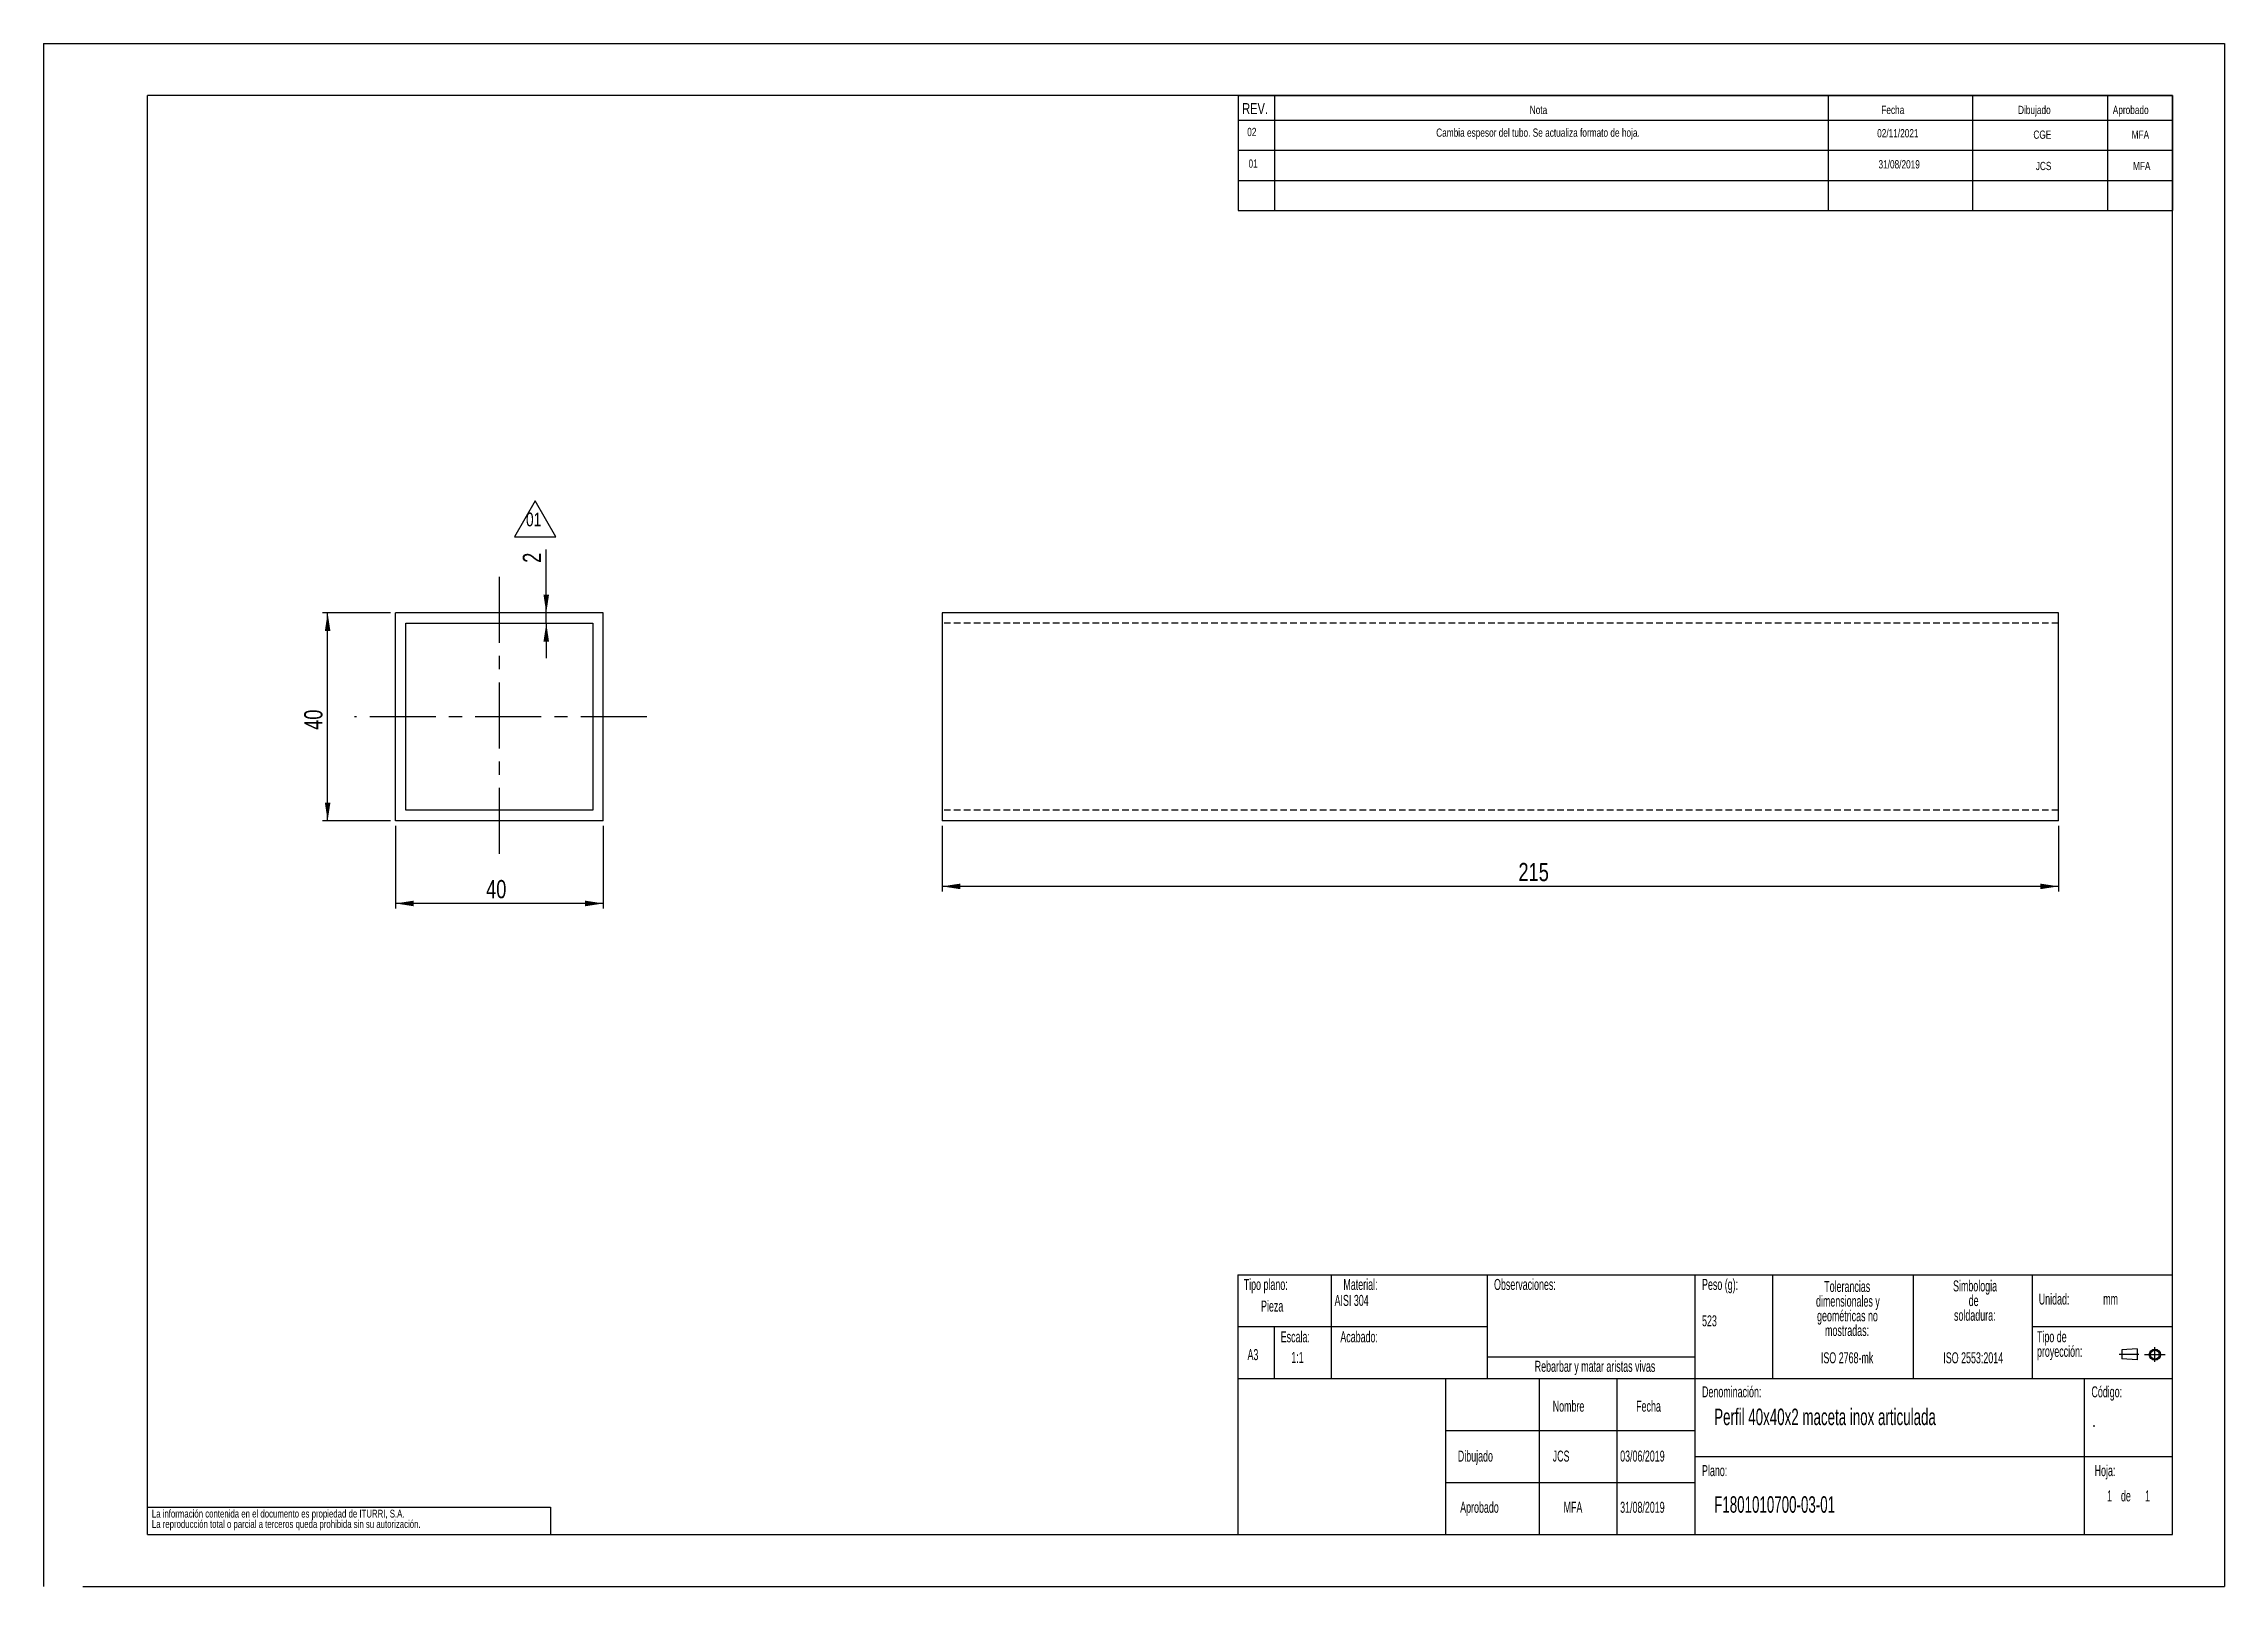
# Model space of a CAD drawing. Extents: x 0 to 2826, y 0 to 813.
# Drawn here: x 0 to 420, y 0 to 297 of the extents above.
import ezdxf

# ---------------------------------------------------------------- set-up
doc = ezdxf.new("R2010")
doc.units = 0
doc.linetypes.add('CENTERX2', pattern=[20.32, 12.7, -2.54, 2.54, -2.54])
doc.linetypes.add('HIDDEN', pattern=[1.905, 1.27, -0.635])
doc.layers.get('0').update_dxf_attribs({"linetype": 'CONTINUOUS'})
doc.layers.add('FORMATO', color=7, linetype='CONTINUOUS')
doc.layers.add('SLD-0', color=179, linetype='CONTINUOUS')
doc.styles.add('SLDTEXTSTYLE0', font='TXT', dxfattribs={"width": 0.75})
doc.styles.add('SLDTEXTSTYLE1', font='TXT', dxfattribs={"width": 0.605})
doc.dimstyles.new('SLDDIMSTYLE0', dxfattribs={"dimtxt": 3.5, "dimasz": 3.5, "dimexe": 0, "dimexo": 0.0625, "dimgap": 0.875, "dimtad": 1, "dimdec": 1, "dimrnd": 1e-09, "dimzin": 12, "dimtxsty": 'SLDTEXTSTYLE0', "dimsah": 1, "dimcen": 0.09, "dimazin": 3, "dimtfac": 1, "dimtdec": 1, "dimtofl": 0, "dimtmove": 0, "dimatfit": 3, "dimtolj": 1, "dimtzin": 12})
doc.dimstyles.new('SLDDIMSTYLE1', dxfattribs={"dimtxt": 3.5, "dimasz": 3.5, "dimexe": 0, "dimexo": 0.0625, "dimgap": 0.875, "dimtad": 1, "dimdec": 1, "dimrnd": 1e-09, "dimzin": 12, "dimtxsty": 'SLDTEXTSTYLE0', "dimsah": 1, "dimcen": 0.09, "dimazin": 3, "dimtfac": 1, "dimtdec": 1, "dimtmove": 0, "dimatfit": 3, "dimtolj": 1, "dimtzin": 12})

# ---------------------------------------------------------------- blocks, each defined once
blk = doc.blocks.new('BLOQUE3')
at = {"color": 7, "linetype": 'CENTERX2'}
for p, q in [((397.92, 130.06), (394.8, 130.06)), ((398.88, 130.02), (402.16, 130.02)), ((400.52, 128.85), (400.52, 131.19))]:
    blk.add_line(p, q, dxfattribs=at)
at = {"color": 7, "linetype": 'CONTINUOUS'}
for p, q in [((397.68, 130.95), (395.23, 130.77)), ((395.23, 130.77), (395.23, 129.34)), ((397.68, 130.95), (397.68, 129.16)), ((397.68, 129.16), (395.23, 129.34))]:
    blk.add_line(p, q, dxfattribs=at)
for radius in [0.892, 0.713]:
    blk.add_circle((400.52, 130.02), radius, dxfattribs=at)
blk = doc.blocks.new('SW_NOTE_0_1')
at = {"layer": 'SLD-0', "color": 0, "attachment_point": 2, "style": 'SLDTEXTSTYLE1'}
for s, insert, char_height in [('dimensionales y', (7.54, -0.09), 2.1167), ('Tolerancias', (7.41, 2.73), 2.1167), ('geométricas no', (7.46, -2.92), 2.1167), ('mostradas:', (7.38, -5.74), 2.117)]:
    blk.add_mtext(s, dxfattribs=dict(at, insert=insert, char_height=char_height))
blk = doc.blocks.new('SW_NOTE_0_2')
at = {"layer": 'SLD-0', "color": 0, "attachment_point": 1, "style": 'SLDTEXTSTYLE1'}
for s, insert, char_height in [('Tipo de', (0, 2.73), 2.117), ('proyección:', (0, -0.09), 2.1167)]:
    blk.add_mtext(s, dxfattribs=dict(at, insert=insert, char_height=char_height))
blk = doc.blocks.new('SW_NOTE_0_3')
at = {"layer": 'SLD-0', "color": 0, "char_height": 2.117, "attachment_point": 2, "style": 'SLDTEXTSTYLE1'}
for s, insert in [('Simbologia', (7.11, 2.73)), ('de', (6.84, -0.09)), ('soldadura:', (7.06, -2.92))]:
    blk.add_mtext(s, dxfattribs=dict(at, insert=insert))
blk = doc.blocks.new('SW_NOTE_0_4')
at = {"layer": 'SLD-0', "color": 0, "char_height": 1.5, "attachment_point": 1, "style": 'SLDTEXTSTYLE0'}
for s, insert in [('La información contenida en el documento es propiedad de ITURRI, S.A.', (0, 1.93)), ('La reproducción total o parcial a terceros queda prohibida sin su autorización.', (0, -0.07))]:
    blk.add_mtext(s, dxfattribs=dict(at, insert=insert))
blk = doc.blocks.new('SW_NOTE_0_5')
at = {"layer": 'SLD-0', "color": 0, "attachment_point": 2, "style": 'SLDTEXTSTYLE1'}
for s, insert, char_height in [('dimensionales y', (7.54, -0.09), 2.1167), ('Tolerancias', (7.41, 2.73), 2.1167), ('geométricas no', (7.46, -2.92), 2.1167), ('mostradas:', (7.38, -5.74), 2.117)]:
    blk.add_mtext(s, dxfattribs=dict(at, insert=insert, char_height=char_height))
blk = doc.blocks.new('SW_NOTE_0_6')
at = {"layer": 'SLD-0', "color": 0, "attachment_point": 1, "style": 'SLDTEXTSTYLE1'}
for s, insert, char_height in [('Tipo de', (0, 2.73), 2.117), ('proyección:', (0, -0.09), 2.1167)]:
    blk.add_mtext(s, dxfattribs=dict(at, insert=insert, char_height=char_height))
blk = doc.blocks.new('SW_NOTE_0_7')
at = {"layer": 'SLD-0', "color": 0, "char_height": 2.117, "attachment_point": 2, "style": 'SLDTEXTSTYLE1'}
for s, insert in [('Simbologia', (7.11, 2.73)), ('de', (6.84, -0.09)), ('soldadura:', (7.06, -2.92))]:
    blk.add_mtext(s, dxfattribs=dict(at, insert=insert))
blk = doc.blocks.new('SW_NOTE_0_8')
at = {"layer": 'SLD-0', "color": 0, "char_height": 1.5, "attachment_point": 1, "style": 'SLDTEXTSTYLE0'}
for s, insert in [('La información contenida en el documento es propiedad de ITURRI, S.A.', (0, 1.93)), ('La reproducción total o parcial a terceros queda prohibida sin su autorización.', (0, -0.07))]:
    blk.add_mtext(s, dxfattribs=dict(at, insert=insert))
blk = doc.blocks.new('SW_NOTE_0')
at = {"layer": 'FORMATO', "color": 0, "insert": (0, 17.1), "char_height": 13.23, "attachment_point": 1, "style": 'SLDTEXTSTYLE0'}
blk.add_mtext('01', dxfattribs=at)
blk = doc.blocks.new('SIMBOLO_REV1')
at = {"layer": 'FORMATO'}
for p, q in [((201.4, 1620.3), (181.4, 1585.7)), ((221.4, 1585.7), (201.4, 1620.3)), ((181.4, 1585.7), (221.4, 1585.7))]:
    blk.add_line(p, q, dxfattribs=at)
at = {"layer": 'FORMATO', "color": 7}
blk.add_blockref('SW_NOTE_0', (192.6, 1591.9), dxfattribs=at)
blk = doc.blocks.new('_D')
at = {"layer": 'FORMATO', "color": 52}
for p, q in [((67.79, 146.4), (67.79, 130.47)), ((107.79, 146.4), (107.79, 130.47)), ((107.79, 131.47), (67.79, 131.47))]:
    blk.add_line(p, q, dxfattribs=at)
for points in [[(67.79, 131.47), (71.29, 130.93), (71.29, 132.01)], [(107.79, 131.47), (104.29, 132.01), (104.29, 130.93)]]:
    blk.add_solid(points, dxfattribs=at)
at = {"layer": 'FORMATO', "color": 52, "insert": (85.22, 135.98), "char_height": 3.5, "attachment_point": 1, "style": 'SLDTEXTSTYLE0'}
blk.add_mtext('40', dxfattribs=at)
blk = doc.blocks.new('_D_1')
at = {"layer": 'FORMATO', "color": 52}
for p, q in [((66.79, 187.4), (53.7, 187.4)), ((54.7, 147.4), (54.7, 187.4)), ((66.79, 147.4), (53.7, 147.4))]:
    blk.add_line(p, q, dxfattribs=at)
for points in [[(54.7, 187.4), (54.16, 183.9), (55.24, 183.9)], [(54.7, 147.4), (55.24, 150.9), (54.16, 150.9)]]:
    blk.add_solid(points, dxfattribs=at)
at = {"layer": 'FORMATO', "color": 52, "insert": (50.19, 164.89), "char_height": 3.5, "attachment_point": 1, "rotation": 90, "style": 'SLDTEXTSTYLE0'}
blk.add_mtext('40', dxfattribs=at)
blk = doc.blocks.new('_D_2')
at = {"layer": 'FORMATO', "color": 52}
for p, q in [((96.81, 187.4), (96.81, 199.64)), ((96.81, 185.4), (96.81, 187.4)), ((96.81, 185.4), (96.81, 178.67))]:
    blk.add_line(p, q, dxfattribs=at)
for points in [[(96.81, 187.4), (97.34, 190.9), (96.27, 190.9)], [(96.81, 185.4), (96.27, 181.9), (97.34, 181.9)]]:
    blk.add_solid(points, dxfattribs=at)
at = {"layer": 'FORMATO', "color": 52, "insert": (92.29, 197.05), "char_height": 3.5, "attachment_point": 1, "rotation": 90, "style": 'SLDTEXTSTYLE0'}
blk.add_mtext('2', dxfattribs=at)
blk = doc.blocks.new('_D_3')
at = {"layer": 'FORMATO', "color": 52}
for p, q in [((173.05, 146.4), (173.05, 133.76)), ((388.05, 146.4), (388.05, 133.76)), ((388.05, 134.76), (173.05, 134.76))]:
    blk.add_line(p, q, dxfattribs=at)
for points in [[(173.05, 134.76), (176.55, 134.22), (176.55, 135.29)], [(388.05, 134.76), (384.55, 135.29), (384.55, 134.22)]]:
    blk.add_solid(points, dxfattribs=at)
at = {"layer": 'FORMATO', "color": 52, "insert": (284.04, 139.27), "char_height": 3.5, "attachment_point": 1, "style": 'SLDTEXTSTYLE0'}
blk.add_mtext('215', dxfattribs=at)

msp = doc.modelspace()

# ---------------------------------------------------------------- linework, layer by layer
at = {"color": 7, "linetype": 'CONTINUOUS'}
for p, q in [((0, 297), (420, 297)), ((0, 297), (0, 0)), ((420, 297), (420, 0)), ((410, 287), (20, 287)), ((20, 10), (20, 287)), ((410, 10), (410, 287)), ((67.79, 147.4), (67.79, 187.4)), ((107.79, 187.4), (67.79, 187.4)), ((69.79, 185.4), (105.79, 185.4)), ((69.79, 149.4), (69.79, 185.4)), ((105.79, 185.4), (105.79, 149.4)), ((107.79, 147.4), (107.79, 187.4)), ((173.05, 187.4), (173.05, 147.4)), ((388.05, 187.4), (173.05, 187.4)), ((388.05, 147.4), (388.05, 187.4)), ((107.79, 147.4), (67.79, 147.4)), ((105.79, 149.4), (69.79, 149.4)), ((388.05, 147.4), (173.05, 147.4)), ((230, 60), (410, 60)), ((230, 60), (230, 10)), ((20, 10), (410, 10)), ((7.53, 0), (420, 0))]:
    msp.add_line(p, q, dxfattribs=at)
at = {"color": 7, "linetype": 'HIDDEN'}
for p, q in [((388.05, 185.4), (173.05, 185.4)), ((388.05, 149.4), (173.05, 149.4))]:
    msp.add_line(p, q, dxfattribs=at)
at = {"layer": 'FORMATO'}
for p, q in [((230.09, 287), (410, 287)), ((230.09, 287), (230.09, 264.87)), ((237.03, 287), (237.03, 264.87)), ((343.66, 287), (343.66, 264.87)), ((371.46, 287), (371.46, 264.87)), ((397.51, 287), (397.51, 264.87)), ((410, 287), (410, 264.87)), ((230.09, 282.27), (410, 282.27)), ((230.09, 276.47), (410, 276.47)), ((230.09, 270.67), (410, 270.67)), ((230.09, 264.87), (410, 264.87))]:
    msp.add_line(p, q, dxfattribs=at)
at = {"layer": 'FORMATO', "color": 52, "linetype": 'CENTERX2'}
for p, q in [((87.79, 141.01), (87.79, 195.18)), ((116.16, 167.4), (59.85, 167.4))]:
    msp.add_line(p, q, dxfattribs=at)
at = {"layer": 'SLD-0'}
for p, q in [((248, 60), (248, 40)), ((278, 60), (278, 40)), ((318, 60), (318, 40)), ((333, 60), (333, 40)), ((360.08, 60), (360.08, 40)), ((383, 60), (383, 40)), ((230, 50), (248, 50)), ((237, 50), (237, 40)), ((248, 50), (278, 50)), ((383, 50), (410, 50)), ((278, 44.16), (318, 44.16)), ((230, 40), (410, 40)), ((270, 40), (270, 10)), ((288, 40), (288, 10)), ((303, 40), (303, 10)), ((318, 40), (318, 10)), ((393, 40), (393, 10)), ((270, 30), (318, 30)), ((318, 25), (393, 25)), ((393, 25), (410, 25)), ((270, 20), (318, 20)), ((20, 15.25), (97.63, 15.25)), ((97.63, 15.25), (97.63, 10))]:
    msp.add_line(p, q, dxfattribs=at)

# ---------------------------------------------------------------- block references
at = {"color": 7, "linetype": 'CONTINUOUS', "xscale": 1.2, "yscale": 1.2, "zscale": 1.2}
msp.add_blockref('BLOQUE3', (-74.01, -111.41), dxfattribs=at)
msp.add_blockref('BLOQUE3', (-74.01, -111.41), dxfattribs=at)
at = {"layer": 'FORMATO', "xscale": 0.2, "yscale": 0.2, "zscale": 0.2}
msp.add_blockref('SIMBOLO_REV1', (54.38, -115.08), dxfattribs=at)
at = {"layer": 'SLD-0'}
for name, p in [('SW_NOTE_0_1', (339.95, 56.06)), ('SW_NOTE_0_5', (339.95, 56.06)), ('SW_NOTE_0_3', (364.87, 56.17)), ('SW_NOTE_0_7', (364.87, 56.17)), ('SW_NOTE_0_2', (383.91, 46.39)), ('SW_NOTE_0_6', (383.91, 46.39)), ('SW_NOTE_0_4', (20.84, 12.82)), ('SW_NOTE_0_8', (20.84, 12.82))]:
    msp.add_blockref(name, p, dxfattribs=at)

# ---------------------------------------------------------------- texts
at = {"layer": 'FORMATO', "style": 'SLDTEXTSTYLE0'}
for s, insert, char_height, attachment_point in [('REV.', (230.84, 285.55), 2.117, 1), ('Nota', (286.22, 285.03), 1.587, 1), ('Fecha', (353.93, 285.03), 1.587, 1), ('Dibujado', (380.26, 285.03), 1.587, 1), ('Aprobado', (398.51, 285.03), 1.587, 1), ('02', (232.69, 280.79), 1.587, 2), ('Cambia espesor del tubo. Se actualiza formato de hoja.', (287.81, 280.66), 1.5875, 2), ('02/11/2021', (357.11, 280.54), 1.587, 2), ('CGE', (384.94, 280.27), 1.587, 2), ('MFA', (403.82, 280.27), 1.587, 2), ('01', (232.94, 274.7), 1.587, 2), ('31/08/2019', (357.37, 274.56), 1.587, 2), ('JCS', (385.18, 274.24), 1.587, 2), ('MFA', (404.08, 274.24), 1.587, 2)]:
    msp.add_mtext(s, dxfattribs=dict(at, insert=insert, char_height=char_height, attachment_point=attachment_point))
at = {"layer": 'SLD-0', "style": 'SLDTEXTSTYLE1'}
for s, insert, char_height, attachment_point in [('Tipo plano:', (231.13, 59.18), 2.1167, 1), ('Tipo plano:', (231.13, 59.18), 2.1167, 1), ('Material:', (250.33, 59.18), 2.117, 1), ('Material:', (250.33, 59.18), 2.117, 1), ('Observaciones:', (279.34, 59.18), 2.1167, 1), ('Observaciones:', (279.34, 59.18), 2.1167, 1), ('Peso (g):', (319.4, 59.18), 2.117, 1), ('Peso (g):', (319.4, 59.18), 2.117, 1), ('Pieza', (234.47, 55.02), 2.117, 1), ('Pieza', (234.47, 55.02), 2.117, 1), ('AISI 304', (248.63, 56.11), 2.117, 1), ('AISI 304', (248.63, 56.11), 2.117, 1), ('Unidad:', (384.25, 56.37), 2.117, 1), ('Unidad:', (384.25, 56.37), 2.117, 1), ('mm', (396.66, 56.37), 2.117, 1), ('mm', (396.66, 56.37), 2.117, 1), ('523', (319.4, 52.18), 2.117, 1), ('523', (319.4, 52.18), 2.117, 1), ('Escala:', (238.26, 49.1), 2.117, 1), ('Escala:', (238.26, 49.1), 2.117, 1), ('Acabado:', (249.74, 49.1), 2.117, 1), ('Acabado:', (249.74, 49.1), 2.117, 1), ('A3', (231.86, 45.67), 2.117, 1), ('A3', (231.86, 45.67), 2.117, 1), ('1:1', (240.29, 45.13), 2.117, 1), ('1:1', (240.29, 45.13), 2.117, 1), ('Rebarbar y matar aristas vivas', (298.79, 43.42), 2.1167, 2), ('Rebarbar y matar aristas vivas', (298.79, 43.42), 2.1167, 2), ('ISO 2768-mk', (347.34, 45.06), 2.1167, 2), ('ISO 2768-mk', (347.34, 45.06), 2.1167, 2), ('ISO 2553:2014', (371.63, 45.06), 2.1167, 2), ('ISO 2553:2014', (371.63, 45.06), 2.1167, 2), ('Denominación:', (319.4, 38.51), 2.1167, 1), ('Denominación:', (319.4, 38.51), 2.1167, 1), ('Código:', (394.4, 38.51), 2.117, 1), ('Código:', (394.4, 38.51), 2.117, 1), ('Nombre', (290.64, 35.75), 2.117, 1), ('Nombre', (290.64, 35.75), 2.117, 1), ('Fecha', (306.71, 35.75), 2.117, 1), ('Fecha', (306.71, 35.75), 2.117, 1), ('Perfil 40x40x2 maceta inox articulada', (321.74, 34.22), 3.175, 1), ('Perfil 40x40x2 maceta inox articulada', (321.74, 34.22), 3.175, 1), ('-', (394.59, 32.19), 2.12, 1), ('-', (394.59, 32.19), 2.12, 1), ('Dibujado', (272.37, 26.14), 2.117, 1), ('Dibujado', (272.37, 26.14), 2.117, 1), ('JCS', (290.64, 26.14), 2.117, 1), ('03/06/2019', (303.63, 26.14), 2.117, 1), ('Plano:', (319.4, 23.34), 2.117, 1), ('Plano:', (319.4, 23.34), 2.117, 1), ('Hoja:', (395.01, 23.34), 2.117, 1), ('Hoja:', (395.01, 23.34), 2.117, 1), ('F1801010700-03-01', (321.74, 17.35), 3.175, 1), ('F1801010700-03-01', (321.74, 17.35), 3.175, 1), ('1', (397.41, 18.47), 2.12, 1), ('1', (397.41, 18.47), 2.12, 1), ('1', (397.41, 18.47), 2.12, 1), ('1', (397.41, 18.47), 2.12, 1), ('de', (400.08, 18.47), 2.117, 1), ('de', (400.08, 18.47), 2.117, 1), ('de', (400.08, 18.47), 2.117, 1), ('de', (400.08, 18.47), 2.117, 1), ('1', (404.73, 18.47), 2.12, 1), ('1', (404.73, 18.47), 2.12, 1), ('1', (404.73, 18.47), 2.12, 1), ('1', (404.73, 18.47), 2.12, 1), ('Aprobado', (272.82, 16.28), 2.117, 1), ('Aprobado', (272.82, 16.28), 2.117, 1), ('MFA', (292.74, 16.28), 2.117, 1), ('31/08/2019', (303.63, 16.28), 2.117, 1)]:
    msp.add_mtext(s, dxfattribs=dict(at, insert=insert, char_height=char_height, attachment_point=attachment_point))

# ---------------------------------------------------------------- dimensions: what is measured, and where the dimension line sits
at = {"layer": 'FORMATO', "color": 52}
for base, p1, p2, dimstyle, picture, middle in [((96.81, 187.4), (105.79, 185.4), (107.79, 187.4), 'SLDDIMSTYLE1', '_D_2', (96.81, 198.34)), ((54.7, 187.4), (67.79, 147.4), (67.79, 187.4), 'SLDDIMSTYLE0', '_D_1', (54.7, 167.48))]:
    dim = msp.add_linear_dim(base=base, p1=p1, p2=p2, angle=90, dimstyle=dimstyle, dxfattribs=at)
    dim.commit()
    dim.dimension.update_dxf_attribs({"geometry": picture, "text_midpoint": middle, "dimtype": 160})
for base, p1, p2, picture, middle in [((67.79, 131.47), (107.79, 147.4), (67.79, 147.4), '_D', (87.8, 131.47)), ((173.05, 134.76), (388.05, 147.4), (173.05, 147.4), '_D_3', (287.92, 134.76))]:
    dim = msp.add_linear_dim(base=base, p1=p1, p2=p2, dimstyle='SLDDIMSTYLE0', dxfattribs=at)
    dim.commit()
    dim.dimension.update_dxf_attribs({"geometry": picture, "text_midpoint": middle, "dimtype": 160})

doc.saveas('drawing.dxf')
